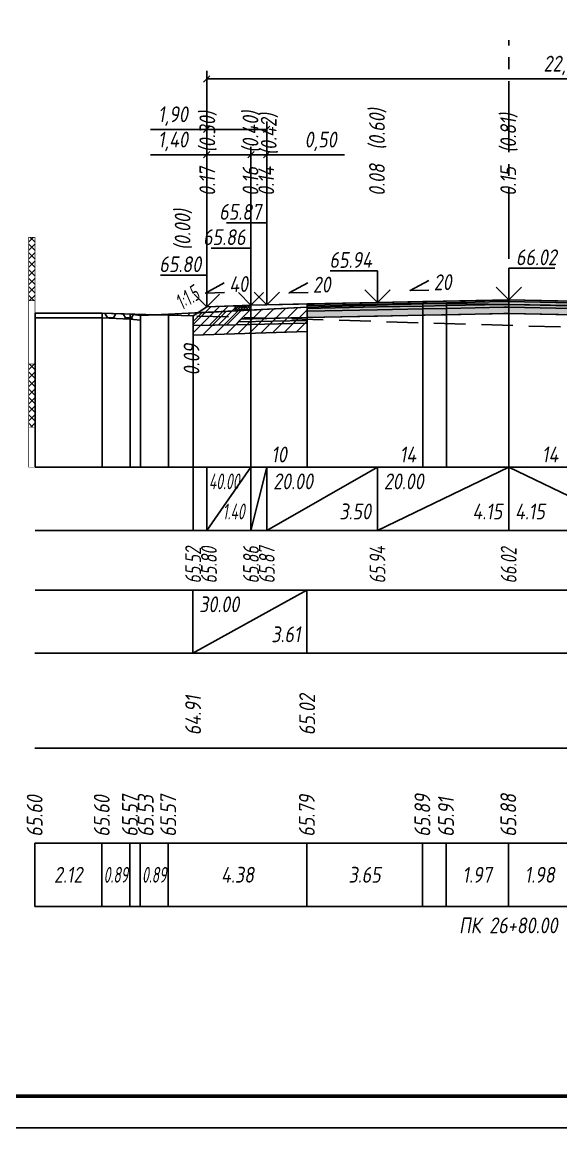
# Model space of a CAD drawing. Extents: x -717 to 1451, y -133302 to 233.
# Drawn here: x 78 to 163.2, y -41509.4 to -41334.7 of the extents above; entities that cross this region are included whole.
import ezdxf
from ezdxf.enums import TextEntityAlignment as Align

# ---------------------------------------------------------------- set-up
doc = ezdxf.new("R2010")
doc.units = 0
doc.linetypes.add('осевая2', pattern=[1.125, 0.75, -0.125, 0.125, -0.125])
doc.linetypes.add('штриховая', pattern=[0.75, 0.5, -0.25])
for name, color, linetype in [('Интерполированный поперечник', 2, 'Continuous'), ('Код_510', 7, 'Continuous'), ('Код_514', 1, 'Continuous'), ('Код_516', 1, 'Continuous'), ('Контур_0', 7, 'Continuous'), ('Контур_2521', 7, 'Continuous'), ('Контур_2564', 7, 'Continuous'), ('Контур_2660', 7, 'Continuous'), ('Контур_2665', 7, 'Continuous'), ('Контур_400', 7, 'Continuous'), ('Контур_508', 7, 'Continuous'), ('Контур_512', 7, 'Continuous'), ('Контур_513', 7, 'Continuous'), ('Контур_818', 7, 'Continuous'), ('Красный поперечник', 1, 'Continuous'), ('Линейка абсолютных высот', 7, 'Continuous'), ('Объём_2501', 7, 'Continuous'), ('Объём_2564', 7, 'Continuous'), ('Объём_2650', 7, 'Continuous'), ('Объём_2660', 7, 'Continuous'), ('Объём_2661', 7, 'Continuous'), ('Объём_2662', 7, 'Continuous'), ('Объём_2665', 7, 'Continuous'), ('Объём_2666', 7, 'Continuous'), ('Объём_2667', 7, 'Continuous'), ('Объём_2668', 7, 'Continuous'), ('Объём_2669', 7, 'Continuous'), ('Объём_2675', 7, 'Continuous'), ('Объём_2753', 7, 'Continuous'), ('Ось', 1, 'осевая2'), ('Откосы', 7, 'Continuous'), ('Отметки покрытия', 7, 'Continuous'), ('Подписи поперечников', 7, 'Continuous'), ('Рабочие отметки', 7, 'Continuous'), ('Рабочие отметки доп.', 7, 'Continuous'), ('Слои выравнивания', 7, 'Continuous'), ('Таблица', 7, 'Continuous'), ('Уклоны проезжей части', 7, 'Continuous'), ('Черный поперечник', 3, 'Continuous')]:
    doc.layers.add(name, color=color, linetype=linetype)
for name, color, linetype, true_color in [('Контур_2540', 2, 'Continuous', 0xffff00), ('Контур_2560', 2, 'Continuous', 0xffff00), ('Контур_2561', 7, 'Continuous', 0xff8040), ('Контур_2562', 3, 'Continuous', 0x00ff00), ('Контур_2563', 7, 'Continuous', 0xff8000), ('Контур_2570', 7, 'Continuous', 0x80ff00), ('Контур_2725', 7, 'Continuous', 0x323232), ('Контур_2736', 4, 'Continuous', 0x00ffff), ('Контур_2737', 4, 'Continuous', 0x00ffff), ('Контур_2738', 4, 'Continuous', 0x00ffff), ('Контур_2739', 4, 'Continuous', 0x00ffff), ('Контур_2741', 4, 'Continuous', 0x00ffff), ('Контур_2742', 4, 'Continuous', 0x00ffff), ('Контур_2743', 4, 'Continuous', 0x00ffff), ('Контур_2744', 7, 'Continuous', 0xa4ffff), ('Контур_2745', 7, 'Continuous', 0xa4ffff), ('Контур_2747', 4, 'Continuous', 0x00ffff), ('Контур_2748', 4, 'Continuous', 0x00ffff), ('Контур_2749', 4, 'Continuous', 0x00ffff), ('Контур_2750', 4, 'Continuous', 0x00ffff), ('Контур_2751', 4, 'Continuous', 0x00ffff), ('Контур_2752', 4, 'Continuous', 0x00ffff), ('Контур_2760', 7, 'Continuous', 0x323232), ('Контур_2761', 7, 'Continuous', 0x323232), ('Контур_2762', 7, 'Continuous', 0x323232), ('Контур_2763', 7, 'Continuous', 0x323232), ('Контур_402', 7, 'Continuous', 0xff6464), ('Контур_703', 4, 'Continuous', 0x00ffff), ('Контур_705', 4, 'Continuous', 0x00ffff), ('Контур_707', 4, 'Continuous', 0x00ffff), ('Контур_720', 131, 'Continuous', 0xaaffff), ('Объём_2500', 7, 'Continuous', 0xc0c0c0), ('Объём_2520', 7, 'Continuous', 0x80ffff), ('Объём_2540', 2, 'Continuous', 0xffff00), ('Объём_2560', 2, 'Continuous', 0xffff00), ('Объём_2561', 7, 'Continuous', 0xff8040), ('Объём_2562', 3, 'Continuous', 0x00ff00), ('Объём_2563', 7, 'Continuous', 0xff8000), ('Объём_2600', 7, 'Continuous', 0x808000), ('Объём_2746', 2, 'Continuous', 0xffff00)]:
    doc.layers.add(name, color=color, linetype=linetype, true_color=true_color)
doc.styles.get("Standard").update_dxf_attribs({"font": 'txt', "height": 2.5})
doc.styles.add('М', font='romand.shx', dxfattribs={"width": 0.8, "oblique": 10, "height": 2.5})
doc.dimstyles.new('ISO-25', dxfattribs={"dimtxt": 2.5, "dimasz": 2.5, "dimexe": 1.25, "dimexo": 0.625, "dimtad": 1, "dimtxsty": 'Standard', "dimcen": 2.5, "dimadec": 0, "dimazin": 0, "dimtfac": 1, "dimtmove": 0, "dimatfit": 3, "dimfxl": 1, "dimarcsym": 0})
pattern_1 = [(45.0000013, (0, 0), (-0.67351924, 0.67351921), []), (135.0000003, (0, 0), (-0.673519222, -0.67351923), [])]

# ---------------------------------------------------------------- blocks, each defined once
blk = doc.blocks.new('_Oblique')
at = {"color": 0, "linetype": 'ByBlock', "lineweight": -2}
blk.add_line((-0.5, -0.5), (0.5, 0.5), dxfattribs=at)
blk = doc.blocks.new('*D963')
at = {"color": 0, "lineweight": -2, "transparency": 16777216}
for p, q in [((107.15, -41379.1), (107.15, -41354.38)), ((114.15, -41378.82), (114.15, -41354.38)), ((107.15, -41355.63), (98.28, -41355.63)), ((114.15, -41355.63), (107.15, -41355.63))]:
    blk.add_line(p, q, dxfattribs=at)
at = {"layer": 'Defpoints', "color": 0, "transparency": 16777216}
for p in [(114.15, -41355.63), (107.15, -41379.73), (114.15, -41379.45)]:
    blk.add_point(p, dxfattribs=at)
at = {"color": 0, "lineweight": -2, "transparency": 16777216, "rotation": 180}
blk.add_blockref('_Oblique', (107.15, -41355.63), dxfattribs=at)
at = {"color": 0, "lineweight": -2, "transparency": 16777216}
blk.add_blockref('_Oblique', (114.15, -41355.63), dxfattribs=at)
at = {"color": 0, "transparency": 16777216, "insert": (101.82, -41353.52), "char_height": 2.5, "width": 8.75, "attachment_point": 5, "style": 'М'}
blk.add_mtext('1,40', dxfattribs=at)
blk = doc.blocks.new('*D965')
at = {"color": 0, "lineweight": -2, "transparency": 16777216}
for p, q in [((114.15, -41378.82), (114.15, -41354.38)), ((116.65, -41378.77), (116.65, -41354.38)), ((114.15, -41355.63), (116.65, -41355.63)), ((116.65, -41355.63), (128.93, -41355.63))]:
    blk.add_line(p, q, dxfattribs=at)
at = {"layer": 'Defpoints', "color": 0, "transparency": 16777216}
for p in [(116.65, -41355.63), (114.15, -41379.45), (116.65, -41379.4)]:
    blk.add_point(p, dxfattribs=at)
at = {"color": 0, "lineweight": -2, "transparency": 16777216, "rotation": 180}
blk.add_blockref('_Oblique', (114.15, -41355.63), dxfattribs=at)
at = {"color": 0, "lineweight": -2, "transparency": 16777216}
blk.add_blockref('_Oblique', (116.65, -41355.63), dxfattribs=at)
at = {"color": 0, "transparency": 16777216, "insert": (125.17, -41353.52), "char_height": 2.5, "width": 9.1667, "attachment_point": 5, "style": 'М'}
blk.add_mtext('0,50', dxfattribs=at)
blk = doc.blocks.new('*D968')
at = {"color": 0, "lineweight": -2, "transparency": 16777216}
for p, q in [((107.15, -41379.1), (107.15, -41350.38)), ((116.65, -41378.77), (116.65, -41350.38)), ((107.15, -41351.63), (98.28, -41351.63)), ((116.65, -41351.63), (107.15, -41351.63))]:
    blk.add_line(p, q, dxfattribs=at)
at = {"layer": 'Defpoints', "color": 0, "transparency": 16777216}
for p in [(116.65, -41351.63), (107.15, -41379.73), (116.65, -41379.4)]:
    blk.add_point(p, dxfattribs=at)
at = {"color": 0, "lineweight": -2, "transparency": 16777216, "rotation": 180}
blk.add_blockref('_Oblique', (107.15, -41351.63), dxfattribs=at)
at = {"color": 0, "lineweight": -2, "transparency": 16777216}
blk.add_blockref('_Oblique', (116.65, -41351.63), dxfattribs=at)
at = {"color": 0, "transparency": 16777216, "insert": (101.82, -41349.52), "char_height": 2.5, "width": 8.75, "attachment_point": 5, "style": 'М'}
blk.add_mtext('1,90', dxfattribs=at)
blk = doc.blocks.new('*D969')
at = {"color": 0, "lineweight": -2, "transparency": 16777216}
for p, q in [((107.15, -41379.1), (107.15, -41342.38)), ((220.15, -41379.45), (220.15, -41342.38)), ((107.15, -41343.63), (220.15, -41343.63))]:
    blk.add_line(p, q, dxfattribs=at)
at = {"layer": 'Defpoints', "color": 0, "transparency": 16777216}
for p in [(220.15, -41343.63), (107.15, -41379.73), (220.15, -41380.08)]:
    blk.add_point(p, dxfattribs=at)
at = {"color": 0, "lineweight": -2, "transparency": 16777216, "rotation": 180}
blk.add_blockref('_Oblique', (107.15, -41343.63), dxfattribs=at)
at = {"color": 0, "lineweight": -2, "transparency": 16777216}
blk.add_blockref('_Oblique', (220.15, -41343.63), dxfattribs=at)
at = {"color": 0, "transparency": 16777216, "insert": (163.65, -41341.52), "char_height": 2.5, "width": 12.0833, "attachment_point": 5, "style": 'М'}
blk.add_mtext('22,60', dxfattribs=at)

msp = doc.modelspace()

# ---------------------------------------------------------------- hatches: boundary and pattern name
h = msp.add_hatch()
h.set_pattern_fill('ANSI37', color=256, scale=0.1)
h.set_pattern_definition([(45, (112.8988, -41379.6827), (-0.22451, 0.22451), []), (135, (112.8988, -41379.6827), (-0.22451, -0.22451), [])])
h.paths.add_polyline_path([(111.651, -41379.483), (111.649, -41380.22), (114.145, -41380.091), (114.149, -41379.383), (112.891, -41379.683)])
at = {"layer": 'Линейка абсолютных высот'}
h = msp.add_hatch(dxfattribs=at)
h.set_pattern_fill('ANSI37', scale=0.3, style=0)
h.set_pattern_definition(pattern_1)
h.paths.add_polyline_path([(80, -41378.679), (80, -41368.679), (79, -41368.679), (79, -41378.679)])
h = msp.add_hatch(dxfattribs=at)
h.set_pattern_fill('ANSI37', scale=0.3, style=0)
h.set_pattern_definition(pattern_1)
h.paths.add_polyline_path([(80, -41398.679), (80, -41388.679), (79, -41388.679), (79, -41398.679)])
at = {"layer": 'Объём_2563'}
h = msp.add_hatch(dxfattribs=at)
h.set_pattern_fill('ANSI31', color=256, scale=0.3)
h.paths.add_polyline_path([(107.149, -41379.663), (111.651, -41379.483), (111.649, -41380.22), (114.145, -41380.091), (114.149, -41381.533), (112.649, -41381.563), (111.73, -41382.481), (105, -41382.616), (105, -41381.095)])
at = {"layer": 'Объём_2600'}
h = msp.add_hatch(dxfattribs=at)
h.set_pattern_fill('HONEY', color=5, scale=0.3)
h.paths.add_polyline_path([(95.058, -41381.595), (90.605, -41381.412), (90.605, -41380.662), (99.278, -41380.923), (96.683, -41381.034), (96.683, -41381.784)])
h = msp.add_hatch(dxfattribs=at)
h.set_pattern_fill('ANSI31', color=6, scale=0.4)
h.paths.add_polyline_path([(105, -41384.115), (105, -41381.095), (99.278, -41380.923), (101.112, -41380.844), (123.036, -41379.711), (123.036, -41383.574)])
at = {"layer": 'Слои выравнивания'}
for color, points in [(2, [(123.036, -41379.205), (134.149, -41378.983), (141.307, -41378.84), (145.043, -41378.765), (154.114, -41378.583), (154.899, -41378.568), (154.899, -41378.818), (154.114, -41378.833), (145.043, -41379.015), (141.307, -41379.09), (134.149, -41379.233), (123.036, -41379.455)]), (3, [(123.036, -41379.455), (134.149, -41379.233), (141.307, -41379.09), (145.043, -41379.015), (154.114, -41378.833), (154.899, -41378.818), (154.899, -41379.268), (154.114, -41379.283), (145.043, -41379.465), (141.307, -41379.54), (134.149, -41379.683), (123.036, -41379.905)]), (4, [(123.036, -41379.905), (134.149, -41379.683), (141.307, -41379.54), (145.043, -41379.465), (154.114, -41379.283), (154.899, -41379.268), (154.899, -41379.718), (154.114, -41379.733), (145.043, -41379.915), (141.307, -41379.99), (134.149, -41380.133), (123.036, -41380.355)]), (2, [(154.899, -41378.568), (164.805, -41378.766), (168.01, -41378.83), (168.01, -41379.08), (164.805, -41379.016), (154.899, -41378.818)]), (3, [(154.899, -41378.818), (164.805, -41379.016), (168.01, -41379.08), (168.01, -41379.53), (164.805, -41379.466), (154.899, -41379.268)]), (4, [(154.899, -41379.268), (164.805, -41379.466), (168.01, -41379.53), (168.01, -41379.98), (164.805, -41379.916), (154.899, -41379.718)]), (5, [(123.036, -41380.355), (134.149, -41380.133), (141.307, -41379.99), (145.043, -41379.915), (154.114, -41379.733), (154.899, -41379.718), (154.899, -41380.718), (154.114, -41380.733), (145.043, -41380.915), (141.307, -41380.99), (134.149, -41381.133), (123.036, -41381.355)]), (5, [(154.899, -41379.718), (164.805, -41379.916), (168.01, -41379.98), (168.01, -41380.98), (164.805, -41380.916), (154.899, -41380.718)])]:
    msp.add_hatch(color=color, dxfattribs=at).paths.add_polyline_path(points)

# ---------------------------------------------------------------- linework, layer by layer
at = {"flags": 128}
msp.add_lwpolyline([(-30.054, -41509.421), (389.946, -41509.421), (389.946, -41212.421), (-30.054, -41212.421)], close=True, dxfattribs=at)
at = {"const_width": 0.6, "flags": 128}
msp.add_lwpolyline([(-10.054, -41504.421), (384.946, -41504.421), (384.946, -41217.421), (-10.054, -41217.421)], close=True, dxfattribs=at)
msp.add_lwpolyline([(111.651, -41379.483), (111.649, -41380.22), (114.145, -41380.091), (114.149, -41379.383), (112.891, -41379.683), (111.651, -41379.483)])
at = {"layer": 'Интерполированный поперечник', "linetype": 'штриховая', "ltscale": 10, "flags": 128}
msp.add_lwpolyline([(90.605, -41380.662), (198.205, -41383.903)], dxfattribs=at)
at = {"layer": 'Код_510'}
for p, q in [((79.946, -41474.421), (79.946, -41464.421)), ((90.55, -41474.421), (90.55, -41464.421)), ((95.004, -41474.421), (95.004, -41464.421)), ((96.629, -41474.421), (96.629, -41464.421)), ((101.058, -41474.421), (101.058, -41464.421)), ((122.981, -41474.421), (122.981, -41464.421)), ((141.252, -41474.421), (141.252, -41464.421)), ((144.988, -41474.421), (144.988, -41464.421)), ((154.844, -41474.421), (154.844, -41464.421))]:
    msp.add_line(p, q, dxfattribs=at)
at = {"layer": 'Код_514'}
for p, q in [((105, -41415), (105, -41405)), ((107.149, -41415), (107.149, -41405)), ((107.149, -41415), (114.149, -41405)), ((114.149, -41415), (114.149, -41405)), ((114.149, -41415), (116.649, -41405)), ((116.649, -41415), (116.649, -41405)), ((116.649, -41415), (134.149, -41405)), ((134.149, -41415), (134.149, -41405)), ((134.149, -41415), (154.899, -41405)), ((154.899, -41415), (154.899, -41405)), ((154.899, -41405), (175.649, -41415))]:
    msp.add_line(p, q, dxfattribs=at)
at = {"layer": 'Код_516'}
for p, q in [((104.946, -41434.421), (104.946, -41424.421)), ((104.946, -41434.421), (122.981, -41424.421)), ((122.981, -41434.421), (122.981, -41424.421))]:
    msp.add_line(p, q, dxfattribs=at)
at = {"layer": 'Контур_0', "flags": 128}
for points in [[(116.649, -41381.483), (114.149, -41381.533), (114.149, -41379.383), (123.036, -41379.205), (123.036, -41381.355), (116.649, -41381.483), (116.649, -41381.483)], [(107.149, -41379.663), (105, -41381.095), (105, -41381.095), (105, -41381.095), (105, -41381.095), (105, -41381.095), (105, -41381.095), (105, -41381.095), (105, -41381.095), (105, -41381.095), (105, -41381.095), (105, -41381.095), (105, -41381.095), (105, -41381.095), (105, -41381.095), (105, -41383.717)], [(107.149, -41379.663), (105, -41381.095), (105, -41381.095), (105, -41381.095), (105, -41381.095), (105, -41381.095), (105, -41381.095), (105, -41381.095), (105, -41381.095), (105, -41381.095), (105, -41381.095), (105, -41381.095), (105, -41381.095), (105, -41381.095), (105, -41381.095), (105, -41383.717), (105, -41383.717), (105, -41381.095), (105, -41381.095), (105, -41381.095), (105, -41381.095), (105, -41381.095), (105, -41381.095), (105, -41381.095), (105, -41381.095), (105, -41381.095), (105, -41381.095), (105, -41381.095), (105, -41381.095), (105, -41381.095)], [(105, -41382.616), (111.73, -41382.481), (112.649, -41381.563), (114.149, -41381.533)], [(112.649, -41381.563), (123.036, -41381.355), (123.036, -41382.255), (111.73, -41382.481), (112.649, -41381.563), (112.649, -41381.563)]]:
    msp.add_lwpolyline(points, dxfattribs=at)
at = {"layer": 'Контур_2521', "color": 250, "flags": 128}
msp.add_lwpolyline([(112.19, -41382.022), (123.036, -41381.805)], dxfattribs=at)
at = {"layer": 'Контур_2540', "flags": 128}
msp.add_lwpolyline([(111.73, -41382.481), (123.036, -41382.255), (123.036, -41383.574), (105, -41384.115), (105, -41382.616), (111.73, -41382.481), (111.73, -41382.481)], dxfattribs=at)
at = {"layer": 'Контур_2560', "flags": 128}
msp.add_lwpolyline([(107.149, -41379.663), (107.149, -41379.663), (107.149, -41379.663), (114.149, -41379.383)], dxfattribs=at)
at = {"layer": 'Контур_2561', "flags": 128}
msp.add_lwpolyline([(114.149, -41379.383), (114.149, -41379.383), (107.149, -41379.663), (107.149, -41379.663), (114.149, -41379.383)], dxfattribs=at)
at = {"layer": 'Контур_2562', "flags": 128}
msp.add_lwpolyline([(107.149, -41379.663), (107.149, -41379.663), (107.149, -41379.663), (107.149, -41379.663), (107.149, -41379.663)], dxfattribs=at)
at = {"layer": 'Контур_2563', "flags": 128}
msp.add_lwpolyline([(107.149, -41379.663), (114.149, -41379.383), (114.149, -41381.533), (112.649, -41381.563), (111.73, -41382.481), (105, -41382.616), (105, -41381.095), (107.149, -41379.663), (107.149, -41379.663)], dxfattribs=at)
at = {"layer": 'Контур_2564', "flags": 128}
msp.add_lwpolyline([(107.149, -41379.663), (114.149, -41379.383)], dxfattribs=at)
at = {"layer": 'Контур_2570', "flags": 128}
msp.add_lwpolyline([(80, -41381.408), (90.605, -41381.412), (90.605, -41381.412), (95.058, -41381.595), (96.683, -41381.784), (96.683, -41381.034), (101.112, -41380.844), (123.036, -41379.711), (141.307, -41379.204), (145.043, -41379.113), (154.899, -41379.298), (164.805, -41379.485), (168.01, -41379.555), (171.043, -41379.761), (190.22, -41381.196), (190.22, -41381.946), (195.619, -41383.965), (198.205, -41384.653), (198.205, -41384.653), (203.523, -41384.516), (231.565, -41384.801), (256.062, -41385.519)], dxfattribs=at)
at = {"layer": 'Контур_2660', "flags": 128}
msp.add_lwpolyline([(105, -41384.115), (123.036, -41383.574)], dxfattribs=at)
at = {"layer": 'Контур_2665', "flags": 128}
msp.add_lwpolyline([(107.149, -41379.663), (107.149, -41379.663)], dxfattribs=at)
at = {"layer": 'Контур_2725', "flags": 128}
msp.add_lwpolyline([(123.036, -41381.355), (134.149, -41381.133), (141.307, -41380.99), (145.043, -41380.915), (154.114, -41380.733), (154.899, -41380.718), (164.805, -41380.916), (168.01, -41380.98)], dxfattribs=at)
at = {"layer": 'Контур_2736', "flags": 128}
msp.add_lwpolyline([(107.149, -41379.663), (105, -41381.095)], dxfattribs=at)
at = {"layer": 'Контур_2737', "flags": 128}
msp.add_lwpolyline([(105, -41381.095), (105, -41381.095)], dxfattribs=at)
at = {"layer": 'Контур_2738', "flags": 128}
msp.add_lwpolyline([(105, -41381.095), (105, -41381.095)], dxfattribs=at)
at = {"layer": 'Контур_2739', "flags": 128}
msp.add_lwpolyline([(105, -41381.095), (105, -41381.095)], dxfattribs=at)
at = {"layer": 'Контур_2741', "flags": 128}
msp.add_lwpolyline([(105, -41381.095), (105, -41381.095)], dxfattribs=at)
at = {"layer": 'Контур_2742', "flags": 128}
msp.add_lwpolyline([(105, -41381.095), (105, -41381.095)], dxfattribs=at)
at = {"layer": 'Контур_2743', "flags": 128}
msp.add_lwpolyline([(105, -41381.095), (105, -41381.095)], dxfattribs=at)
at = {"layer": 'Контур_2744', "flags": 128}
msp.add_lwpolyline([(105, -41381.095), (105, -41381.095)], dxfattribs=at)
msp.add_lwpolyline([(105, -41381.095), (105, -41381.095)], dxfattribs=at)
msp.add_lwpolyline([(105, -41381.095), (105, -41381.095)], dxfattribs=at)
msp.add_lwpolyline([(105, -41381.095), (105, -41381.095)], dxfattribs=at)
msp.add_lwpolyline([(105, -41381.095), (105, -41381.095)], dxfattribs=at)
msp.add_lwpolyline([(105, -41381.095), (105, -41381.095)], dxfattribs=at)
at = {"layer": 'Контур_2745', "flags": 128}
msp.add_lwpolyline([(105, -41381.095), (105, -41381.095)], dxfattribs=at)
msp.add_lwpolyline([(105, -41381.095), (105, -41381.095)], dxfattribs=at)
msp.add_lwpolyline([(105, -41381.095), (105, -41381.095)], dxfattribs=at)
msp.add_lwpolyline([(105, -41381.095), (105, -41381.095)], dxfattribs=at)
msp.add_lwpolyline([(105, -41381.095), (105, -41381.095)], dxfattribs=at)
msp.add_lwpolyline([(105, -41381.095), (105, -41381.095)], dxfattribs=at)
at = {"layer": 'Контур_2747', "flags": 128}
msp.add_lwpolyline([(105, -41381.095), (105, -41381.095)], dxfattribs=at)
at = {"layer": 'Контур_2748', "flags": 128}
msp.add_lwpolyline([(105, -41381.095), (105, -41381.095)], dxfattribs=at)
at = {"layer": 'Контур_2749', "flags": 128}
msp.add_lwpolyline([(105, -41381.095), (105, -41381.095)], dxfattribs=at)
at = {"layer": 'Контур_2750', "flags": 128}
msp.add_lwpolyline([(105, -41381.095), (105, -41381.095)], dxfattribs=at)
at = {"layer": 'Контур_2751', "flags": 128}
msp.add_lwpolyline([(105, -41381.095), (105, -41381.095)], dxfattribs=at)
at = {"layer": 'Контур_2752', "flags": 128}
msp.add_lwpolyline([(105, -41381.095), (105, -41381.095)], dxfattribs=at)
at = {"layer": 'Контур_2760', "flags": 128}
msp.add_lwpolyline([(123.036, -41379.205), (134.149, -41378.983), (141.307, -41378.84), (145.043, -41378.765), (154.114, -41378.583), (154.899, -41378.568), (164.805, -41378.766), (168.01, -41378.83)], dxfattribs=at)
at = {"layer": 'Контур_2761', "flags": 128}
msp.add_lwpolyline([(123.036, -41379.455), (134.149, -41379.233), (141.307, -41379.09), (145.043, -41379.015), (154.114, -41378.833), (154.899, -41378.818), (164.805, -41379.016), (168.01, -41379.08)], dxfattribs=at)
at = {"layer": 'Контур_2762', "flags": 128}
msp.add_lwpolyline([(123.036, -41379.905), (134.149, -41379.683), (141.307, -41379.54), (145.043, -41379.465), (154.114, -41379.283), (154.899, -41379.268), (164.805, -41379.466), (168.01, -41379.53)], dxfattribs=at)
at = {"layer": 'Контур_2763', "flags": 128}
msp.add_lwpolyline([(123.036, -41380.355), (134.149, -41380.133), (141.307, -41379.99), (145.043, -41379.915), (154.114, -41379.733), (154.899, -41379.718), (164.805, -41379.916), (168.01, -41379.98)], dxfattribs=at)
at = {"layer": 'Контур_400', "flags": 128}
for points in [[(114.149, -41379.383), (116.649, -41379.333), (116.649, -41379.333), (116.649, -41379.333), (116.649, -41379.333), (116.649, -41379.333), (116.649, -41379.333), (134.149, -41378.983), (154.899, -41378.568)], [(154.899, -41378.568), (175.649, -41378.983), (193.149, -41379.333), (193.149, -41379.333), (193.149, -41379.333), (193.149, -41379.333), (210.649, -41379.683), (210.649, -41379.683), (213.149, -41379.733)]]:
    msp.add_lwpolyline(points, dxfattribs=at)
at = {"layer": 'Контур_402', "flags": 128}
msp.add_lwpolyline([(105, -41384.115), (123.036, -41383.574), (123.036, -41381.355), (154.899, -41380.718), (168.01, -41380.98), (168.01, -41383.011), (226.123, -41384.754)], dxfattribs=at)
at = {"layer": 'Контур_508', "flags": 128}
msp.add_lwpolyline([(105, -41384.115), (123.036, -41383.574), (123.036, -41381.355), (154.899, -41380.718), (168.01, -41380.98), (168.01, -41383.011), (226.123, -41384.754), (226.123, -41385.197), (227.327, -41386), (227.63, -41386), (229.63, -41386), (229.933, -41386), (231.062, -41385.247)], dxfattribs=at)
at = {"layer": 'Контур_512', "flags": 128}
msp.add_lwpolyline([(105, -41384.115), (123.036, -41383.574)], dxfattribs=at)
at = {"layer": 'Контур_513', "flags": 128}
msp.add_lwpolyline([(105, -41384.115), (123.036, -41383.574), (123.036, -41381.355), (154.899, -41380.718), (168.01, -41380.98), (168.01, -41383.011), (226.123, -41384.754), (226.123, -41385.197), (227.327, -41386), (227.63, -41386), (229.63, -41386), (229.933, -41386), (231.062, -41385.247)], dxfattribs=at)
at = {"layer": 'Контур_703', "flags": 128}
for points in [[(107.149, -41379.663), (105, -41381.095)], [(105, -41381.095), (105, -41383.717)]]:
    msp.add_lwpolyline(points, dxfattribs=at)
at = {"layer": 'Контур_705', "flags": 128}
msp.add_lwpolyline([(105, -41381.095), (105, -41381.095)], dxfattribs=at)
at = {"layer": 'Контур_707', "flags": 128}
msp.add_lwpolyline([(105, -41383.717), (105, -41381.095)], dxfattribs=at)
at = {"layer": 'Контур_720', "flags": 128}
msp.add_lwpolyline([(105, -41383.717), (105, -41383.717)], dxfattribs=at)
at = {"layer": 'Контур_818', "flags": 128}
msp.add_lwpolyline([(105, -41380.643), (123.036, -41379.711), (141.307, -41379.204), (145.043, -41379.113), (154.899, -41379.298), (164.805, -41379.485), (168.01, -41379.555), (171.043, -41379.761), (190.22, -41381.196), (190.22, -41381.946), (195.619, -41383.965), (198.205, -41384.653), (198.205, -41384.653), (203.523, -41384.516), (231.062, -41384.795)], dxfattribs=at)
at = {"layer": 'Красный поперечник'}
for p, q in [((114.149, -41379.383), (116.649, -41379.333)), ((116.649, -41379.333), (134.149, -41378.983)), ((134.149, -41378.983), (154.899, -41378.568)), ((154.899, -41378.568), (175.649, -41378.983)), ((105, -41381.095), (107.149, -41379.663)), ((107.149, -41379.663), (114.149, -41379.383)), ((105, -41384.115), (105, -41405)), ((123.036, -41383.574), (123.036, -41405))]:
    msp.add_line(p, q, dxfattribs=at)
at = {"layer": 'Линейка абсолютных высот', "color": 7, "const_width": 0.1, "flags": 128}
for points in [[(80, -41378.679), (80, -41368.679), (79, -41368.679), (79, -41378.679), (80, -41378.679)], [(80, -41388.679), (80, -41378.679), (79, -41378.679), (79, -41388.679), (80, -41388.679)], [(80, -41398.679), (80, -41388.679), (79, -41388.679), (79, -41398.679), (80, -41398.679)], [(80, -41405), (80, -41398.679), (79, -41398.679), (79, -41405), (80, -41405)]]:
    msp.add_lwpolyline(points, dxfattribs=at)
at = {"layer": 'Объём_2500', "flags": 128}
msp.add_lwpolyline([(116.649, -41381.483), (114.149, -41381.533), (114.149, -41379.383), (123.036, -41379.205), (123.036, -41381.355), (116.649, -41381.483), (116.649, -41381.483)], dxfattribs=at)
at = {"layer": 'Объём_2501', "flags": 128}
for points in [[(114.149, -41379.383), (116.649, -41379.333), (116.649, -41379.333), (116.649, -41379.333), (116.649, -41379.333), (116.649, -41379.333), (116.649, -41379.333), (134.149, -41378.983), (154.899, -41378.568)], [(154.899, -41378.568), (175.649, -41378.983), (193.149, -41379.333), (193.149, -41379.333), (193.149, -41379.333), (193.149, -41379.333), (210.649, -41379.683), (210.649, -41379.683), (213.149, -41379.733)]]:
    msp.add_lwpolyline(points, dxfattribs=at)
at = {"layer": 'Объём_2520', "color": 250, "flags": 128}
msp.add_lwpolyline([(112.649, -41381.563), (123.036, -41381.355), (123.036, -41382.255), (111.73, -41382.481), (112.649, -41381.563), (112.649, -41381.563)], dxfattribs=at)
at = {"layer": 'Объём_2540', "flags": 128}
msp.add_lwpolyline([(111.73, -41382.481), (123.036, -41382.255), (123.036, -41383.574), (105, -41384.115), (105, -41382.616), (111.73, -41382.481), (111.73, -41382.481)], dxfattribs=at)
at = {"layer": 'Объём_2560', "flags": 128}
msp.add_lwpolyline([(107.149, -41379.663), (107.149, -41379.663), (107.149, -41379.663), (114.149, -41379.383)], dxfattribs=at)
at = {"layer": 'Объём_2561', "flags": 128}
msp.add_lwpolyline([(114.149, -41379.383), (114.149, -41379.383), (107.149, -41379.663), (107.149, -41379.663), (114.149, -41379.383)], dxfattribs=at)
at = {"layer": 'Объём_2562', "flags": 128}
msp.add_lwpolyline([(107.149, -41379.663), (107.149, -41379.663), (107.149, -41379.663), (107.149, -41379.663), (107.149, -41379.663)], dxfattribs=at)
at = {"layer": 'Объём_2563', "color": 250, "flags": 128}
msp.add_lwpolyline([(107.149, -41379.663), (111.651, -41379.483), (111.649, -41380.22), (114.145, -41380.091), (114.149, -41381.533), (112.649, -41381.563), (111.73, -41382.481), (105, -41382.616), (105, -41381.095), (107.149, -41379.663), (107.149, -41379.663)], dxfattribs=at)
at = {"layer": 'Объём_2564', "flags": 128}
msp.add_lwpolyline([(107.149, -41379.663), (114.149, -41379.383)], dxfattribs=at)
at = {"layer": 'Объём_2600', "color": 5, "flags": 128}
msp.add_lwpolyline([(95.058, -41381.595), (90.605, -41381.412), (90.605, -41380.662), (99.278, -41380.923), (96.683, -41381.034), (96.683, -41381.784), (95.058, -41381.595), (95.058, -41381.595)], dxfattribs=at)
at = {"layer": 'Объём_2650', "color": 6, "flags": 128}
msp.add_lwpolyline([(105, -41384.115), (105, -41381.095), (99.278, -41380.923), (101.112, -41380.844), (123.036, -41379.711), (123.036, -41383.574), (105, -41384.115), (105, -41384.115)], dxfattribs=at)
at = {"layer": 'Объём_2660', "flags": 128}
msp.add_lwpolyline([(105, -41384.115), (123.036, -41383.574)], dxfattribs=at)
at = {"layer": 'Объём_2661', "flags": 128}
msp.add_lwpolyline([(107.149, -41379.663), (105, -41381.095), (105, -41383.717)], dxfattribs=at)
at = {"layer": 'Объём_2662', "flags": 128}
msp.add_lwpolyline([(105, -41383.717), (105, -41381.095)], dxfattribs=at)
at = {"layer": 'Объём_2665', "flags": 128}
msp.add_lwpolyline([(107.149, -41379.663), (107.149, -41379.663)], dxfattribs=at)
at = {"layer": 'Объём_2666', "flags": 128}
msp.add_lwpolyline([(107.149, -41379.663), (105, -41381.095)], dxfattribs=at)
at = {"layer": 'Объём_2667', "flags": 128}
msp.add_lwpolyline([(105, -41381.095), (105, -41381.095)], dxfattribs=at)
msp.add_lwpolyline([(105, -41381.095), (105, -41381.095)], dxfattribs=at)
at = {"layer": 'Объём_2668', "flags": 128}
msp.add_lwpolyline([(105, -41381.095), (105, -41381.095)], dxfattribs=at)
msp.add_lwpolyline([(105, -41381.095), (105, -41381.095)], dxfattribs=at)
at = {"layer": 'Объём_2669', "flags": 128}
msp.add_lwpolyline([(105, -41381.095), (105, -41381.095)], dxfattribs=at)
msp.add_lwpolyline([(105, -41381.095), (105, -41381.095)], dxfattribs=at)
at = {"layer": 'Объём_2675', "flags": 128}
msp.add_lwpolyline([(105, -41381.095), (105, -41381.095)], dxfattribs=at)
msp.add_lwpolyline([(105, -41381.095), (105, -41381.095)], dxfattribs=at)
msp.add_lwpolyline([(105, -41381.095), (105, -41381.095)], dxfattribs=at)
msp.add_lwpolyline([(105, -41381.095), (105, -41381.095)], dxfattribs=at)
msp.add_lwpolyline([(105, -41381.095), (105, -41381.095)], dxfattribs=at)
msp.add_lwpolyline([(105, -41381.095), (105, -41381.095)], dxfattribs=at)
msp.add_lwpolyline([(105, -41381.095), (105, -41381.095)], dxfattribs=at)
msp.add_lwpolyline([(105, -41381.095), (105, -41381.095)], dxfattribs=at)
msp.add_lwpolyline([(105, -41381.095), (105, -41381.095)], dxfattribs=at)
msp.add_lwpolyline([(105, -41381.095), (105, -41381.095)], dxfattribs=at)
msp.add_lwpolyline([(105, -41381.095), (105, -41381.095)], dxfattribs=at)
msp.add_lwpolyline([(105, -41381.095), (105, -41381.095)], dxfattribs=at)
at = {"layer": 'Объём_2746', "flags": 128}
msp.add_lwpolyline([(123.036, -41383.574), (105, -41384.115), (105, -41381.095), (105.735, -41380.605), (123.036, -41379.711), (123.036, -41383.574), (123.036, -41383.574)], dxfattribs=at)
at = {"layer": 'Объём_2753', "flags": 128}
msp.add_lwpolyline([(123.036, -41379.205), (123.036, -41379.205)], dxfattribs=at)
at = {"layer": 'Ось', "ltscale": 15}
msp.add_line((154.899, -41388.971), (154.899, -41337.539), dxfattribs=at)
at = {"layer": 'Откосы', "color": 1, "flags": 128}
for points in [[(142.298, -41377.008), (139.299, -41377.068), (142.268, -41375.509)], [(109.968, -41377.369), (106.971, -41377.489), (109.908, -41375.87)], [(123.173, -41377.391), (120.174, -41377.451), (123.143, -41375.891)]]:
    msp.add_lwpolyline(points, dxfattribs=at)
at = {"layer": 'Отметки покрытия', "color": 1}
for p, q in [((116.649, -41366.383), (110.299, -41366.383)), ((116.649, -41379.333), (116.649, -41366.383)), ((114.149, -41370.383), (107.849, -41370.383)), ((114.149, -41379.383), (114.149, -41370.383)), ((134.149, -41373.983), (126.649, -41373.983)), ((134.149, -41378.983), (134.149, -41373.983)), ((154.899, -41378.568), (154.899, -41373.568)), ((154.899, -41373.568), (162.199, -41373.568)), ((107.149, -41374.663), (99.849, -41374.663)), ((107.149, -41379.663), (107.149, -41374.663)), ((114.149, -41379.383), (112.149, -41377.383)), ((114.149, -41379.383), (116.149, -41377.383)), ((116.649, -41379.333), (114.649, -41377.333)), ((116.649, -41379.333), (118.649, -41377.333)), ((134.149, -41378.983), (132.149, -41376.983)), ((134.149, -41378.983), (136.149, -41376.983)), ((154.899, -41378.568), (152.899, -41376.568)), ((154.899, -41378.568), (156.899, -41376.568)), ((107.149, -41379.663), (105.149, -41377.663)), ((107.149, -41379.663), (109.149, -41377.663))]:
    msp.add_line(p, q, dxfattribs=at)
at = {"layer": 'Слои выравнивания'}
for p, q in [((123.036, -41379.205), (123.036, -41405)), ((154.899, -41378.568), (154.899, -41405)), ((114.149, -41379.383), (114.149, -41405))]:
    msp.add_line(p, q, dxfattribs=at)
at = {"layer": 'Слои выравнивания', "color": 2, "flags": 128}
for points in [[(123.036, -41379.205), (134.149, -41378.983), (141.307, -41378.84), (145.043, -41378.765), (154.114, -41378.583), (154.899, -41378.568), (154.899, -41378.818), (154.114, -41378.833), (145.043, -41379.015), (141.307, -41379.09), (134.149, -41379.233), (123.036, -41379.455)], [(154.899, -41378.568), (164.805, -41378.766), (168.01, -41378.83), (168.01, -41379.08), (164.805, -41379.016), (154.899, -41378.818)]]:
    msp.add_lwpolyline(points, close=True, dxfattribs=at)
at = {"layer": 'Слои выравнивания', "color": 3, "flags": 128}
for points in [[(123.036, -41379.455), (134.149, -41379.233), (141.307, -41379.09), (145.043, -41379.015), (154.114, -41378.833), (154.899, -41378.818), (154.899, -41379.268), (154.114, -41379.283), (145.043, -41379.465), (141.307, -41379.54), (134.149, -41379.683), (123.036, -41379.905)], [(154.899, -41378.818), (164.805, -41379.016), (168.01, -41379.08), (168.01, -41379.53), (164.805, -41379.466), (154.899, -41379.268)]]:
    msp.add_lwpolyline(points, close=True, dxfattribs=at)
at = {"layer": 'Слои выравнивания', "color": 4, "flags": 128}
for points in [[(123.036, -41379.905), (134.149, -41379.683), (141.307, -41379.54), (145.043, -41379.465), (154.114, -41379.283), (154.899, -41379.268), (154.899, -41379.718), (154.114, -41379.733), (145.043, -41379.915), (141.307, -41379.99), (134.149, -41380.133), (123.036, -41380.355)], [(154.899, -41379.268), (164.805, -41379.466), (168.01, -41379.53), (168.01, -41379.98), (164.805, -41379.916), (154.899, -41379.718)]]:
    msp.add_lwpolyline(points, close=True, dxfattribs=at)
at = {"layer": 'Слои выравнивания', "color": 5, "flags": 128}
for points in [[(123.036, -41380.355), (134.149, -41380.133), (141.307, -41379.99), (145.043, -41379.915), (154.114, -41379.733), (154.899, -41379.718), (154.899, -41380.718), (154.114, -41380.733), (145.043, -41380.915), (141.307, -41380.99), (134.149, -41381.133), (123.036, -41381.355)], [(154.899, -41379.718), (164.805, -41379.916), (168.01, -41379.98), (168.01, -41380.98), (164.805, -41380.916), (154.899, -41380.718)]]:
    msp.add_lwpolyline(points, close=True, dxfattribs=at)
at = {"layer": 'Таблица'}
for p, q in [((80, -41405), (256.062, -41405)), ((80, -41415), (256.062, -41415)), ((80, -41424.421), (256.062, -41424.421)), ((79.946, -41434.421), (256.007, -41434.421)), ((79.946, -41449.421), (256.007, -41449.421)), ((79.946, -41464.421), (256.007, -41464.421)), ((79.946, -41474.421), (256.007, -41474.421))]:
    msp.add_line(p, q, dxfattribs=at)
at = {"layer": 'Черный поперечник', "color": 7}
for p, q in [((141.307, -41379.204), (141.307, -41405)), ((145.043, -41379.113), (145.043, -41405)), ((154.899, -41379.298), (154.899, -41405)), ((80, -41380.658), (80, -41405)), ((90.605, -41380.662), (90.605, -41405)), ((95.058, -41380.845), (95.058, -41405)), ((96.683, -41381.034), (96.683, -41405)), ((101.112, -41380.844), (101.112, -41405)), ((123.036, -41379.711), (123.036, -41405))]:
    msp.add_line(p, q, dxfattribs=at)
at = {"layer": 'Черный поперечник', "flags": 128}
msp.add_lwpolyline([(80, -41380.658), (90.605, -41380.662), (95.058, -41380.845), (96.683, -41381.034), (101.112, -41380.844), (123.036, -41379.711), (141.307, -41379.204), (145.043, -41379.113), (154.899, -41379.298), (164.805, -41379.485), (168.01, -41379.555), (171.043, -41379.761), (190.22, -41381.196), (195.619, -41383.215), (198.205, -41383.903), (203.523, -41383.766), (231.565, -41384.051), (256.062, -41384.769)], dxfattribs=at)

# ---------------------------------------------------------------- texts
at = {"layer": 'Код_510', "style": 'М', "oblique": 10, "width": 0.8}
for s, p in [('65.60', (79.946, -41463.421)), ('65.60', (90.55, -41463.421)), ('65.57', (95.004, -41463.421)), ('65.53', (97.504, -41463.421)), ('65.57', (101.058, -41463.421)), ('65.79', (122.981, -41463.421)), ('65.89', (141.252, -41463.421)), ('65.91', (144.988, -41463.421)), ('65.88', (154.844, -41463.421))]:
    msp.add_text(s, height=2.5, rotation=90, dxfattribs=at).set_placement(p, align=Align.MIDDLE_LEFT)
at = {"layer": 'Код_510', "style": 'М', "oblique": 10}
for s, width, p in [('2.12', 0.8, (85.248, -41469.421)), ('0.89', 0.6, (92.777, -41469.421)), ('0.89', 0.6, (98.843, -41469.421)), ('4.38', 0.8, (112.02, -41469.421)), ('3.65', 0.8, (132.117, -41469.421)), ('1.97', 0.8, (149.916, -41469.421)), ('1.98', 0.8, (159.798, -41469.421))]:
    msp.add_text(s, height=2.5, dxfattribs=dict(at, width=width)).set_placement(p, align=Align.MIDDLE_CENTER)
at = {"layer": 'Код_514', "style": 'М', "oblique": 10}
for s, width, p in [('40.00', 0.6, (107.482, -41406)), ('20.00', 0.8, (117.649, -41406)), ('20.00', 0.8, (135.149, -41406))]:
    msp.add_text(s, height=2.5, dxfattribs=dict(at, width=width)).set_placement(p, align=Align.TOP_LEFT)
for s, width, p in [('1.40', 0.6, (113.149, -41414)), ('3.50', 0.8, (133.149, -41414)), ('4.15', 0.8, (153.899, -41414))]:
    msp.add_text(s, height=2.5, dxfattribs=dict(at, width=width)).set_placement(p, align=Align.BOTTOM_RIGHT)
at = {"layer": 'Код_514', "style": 'М', "oblique": 10, "width": 0.8}
msp.add_text('4.15', height=2.5, dxfattribs=at).set_placement((155.899, -41414), align=Align.BOTTOM_LEFT)
at = {"layer": 'Код_514', "style": 'М', "oblique": 10, "width": 0.7}
for s, p in [('65.52', (105, -41423.382)), ('65.80', (107.5, -41423.382)), ('65.86', (114.149, -41423.382)), ('65.87', (116.649, -41423.382)), ('65.94', (134.149, -41423.382)), ('66.02', (154.899, -41423.382))]:
    msp.add_text(s, height=2.5, rotation=90, dxfattribs=at).set_placement(p, align=Align.MIDDLE_LEFT)
at = {"layer": 'Код_516', "style": 'М', "oblique": 10, "width": 0.8}
msp.add_text('30.00', height=2.5, dxfattribs=at).set_placement((105.946, -41425.421), align=Align.TOP_LEFT)
msp.add_text('3.61', height=2.5, dxfattribs=at).set_placement((121.981, -41433.421), align=Align.BOTTOM_RIGHT)
for s, p in [('64.91', (105, -41447.371)), ('65.02', (123.036, -41447.371))]:
    msp.add_text(s, height=2.5, rotation=90, dxfattribs=at).set_placement(p, align=Align.MIDDLE_LEFT)
at = {"layer": 'Отметки покрытия', "color": 1, "style": 'М', "oblique": 10, "width": 0.8}
for s, p in [('65.87', (115.79, -41366.651)), ('65.86', (113.29, -41370.651)), ('65.80', (106.29, -41374.931)), ('65.94', (133.29, -41374.251))]:
    msp.add_text(s, height=2.5, dxfattribs=at).set_placement(p, align=Align.BOTTOM_RIGHT)
msp.add_text('66.02', height=2.5, dxfattribs=at).set_placement((156.04, -41373.836), align=Align.BOTTOM_LEFT)
at = {"layer": 'Подписи поперечников', "style": 'М', "oblique": 10, "width": 0.8}
msp.add_text('ПК 26+80.00', height=2.5, dxfattribs=at).set_placement((154.844, -41479.421), align=Align.BOTTOM_CENTER)
at = {"layer": 'Рабочие отметки', "color": 1, "style": 'М', "oblique": 10, "width": 0.8}
for s, p in [('0.17', (107.246, -41362.133)), ('0.16', (114.071, -41362.133)), ('0.14', (116.571, -41362.133)), ('0.08', (134.071, -41362.133)), ('0.15', (154.821, -41362.133))]:
    msp.add_text(s, height=2.5, rotation=90, dxfattribs=at).set_placement(p, align=Align.MIDDLE_LEFT)
msp.add_text('0.09', height=2.5, rotation=90, dxfattribs=at).set_placement((104.746, -41385.505), align=Align.MIDDLE_RIGHT)
at = {"layer": 'Рабочие отметки доп.', "color": 1, "style": 'М', "oblique": 10, "width": 0.8}
for s, p in [('(0.30)', (107.246, -41355.233)), ('(0.40)', (114.071, -41355.283)), ('(0.42)', (116.951, -41355.653)), ('(0.60)', (134.071, -41354.833)), ('(0.81)', (154.821, -41355.283)), ('(0.00)', (103.333, -41370.679))]:
    msp.add_text(s, height=2.5, rotation=90, dxfattribs=at).set_placement(p, align=Align.MIDDLE_LEFT)
at = {"layer": 'Слои выравнивания', "style": 'М', "oblique": 10, "width": 0.8}
for s, p in [('10', (118.592, -41405)), ('14', (138.967, -41405)), ('14', (161.455, -41405))]:
    msp.add_text(s, height=2.5, dxfattribs=at).set_placement(p, align=Align.BOTTOM_CENTER)
at = {"layer": 'Уклоны проезжей части', "color": 1, "style": 'М', "oblique": 10}
for s, rotation, width, p in [('40', 2.29061, 0.8, (112.273, -41378.085)), ('20', 1.14576, 0.8, (125.379, -41378.158)), ('20', 1.14576, 0.8, (144.504, -41377.775)), ('1:1.5', 33.69007, 0.6, (105.173, -41379.893))]:
    msp.add_text(s, height=2.5, rotation=rotation, dxfattribs=dict(at, width=width)).set_placement(p, align=Align.BOTTOM_CENTER)

# ---------------------------------------------------------------- dimensions: what is measured, and where the dimension line sits
at = {"color": 5}
dim = msp.add_linear_dim(base=(220.149, -41343.63), p1=(107.149, -41379.725), p2=(220.149, -41380.075), angle=180, dimstyle='ISO-25', override={"dimasz": 1, "dimlfac": 0.2, "dimzin": 0, "dimtxsty": 'М', "dimblk1": 'Oblique', "dimblk2": 'Oblique', "dimsah": 1}, dxfattribs=at)
dim.commit()
dim.dimension.update_dxf_attribs({"geometry": '*D969', "text_midpoint": (163.649, -41341.517)})
for base, p1, p2, picture, middle in [((116.649, -41351.63), (107.149, -41379.725), (116.649, -41379.395), '*D968', (101.822, -41351.63)), ((114.149, -41355.63), (107.149, -41379.725), (114.149, -41379.445), '*D963', (101.822, -41355.63)), ((116.649, -41355.63), (114.149, -41379.445), (116.649, -41379.395), '*D965', (125.172, -41355.63))]:
    dim = msp.add_linear_dim(base=base, p1=p1, p2=p2, angle=180, dimstyle='ISO-25', override={"dimasz": 1, "dimlfac": 0.2, "dimzin": 0, "dimtxsty": 'М', "dimblk1": 'Oblique', "dimblk2": 'Oblique', "dimsah": 1}, dxfattribs=at)
    dim.commit()
    dim.dimension.update_dxf_attribs({"geometry": picture, "text_midpoint": middle, "dimtype": 160})

doc.saveas('drawing.dxf')
